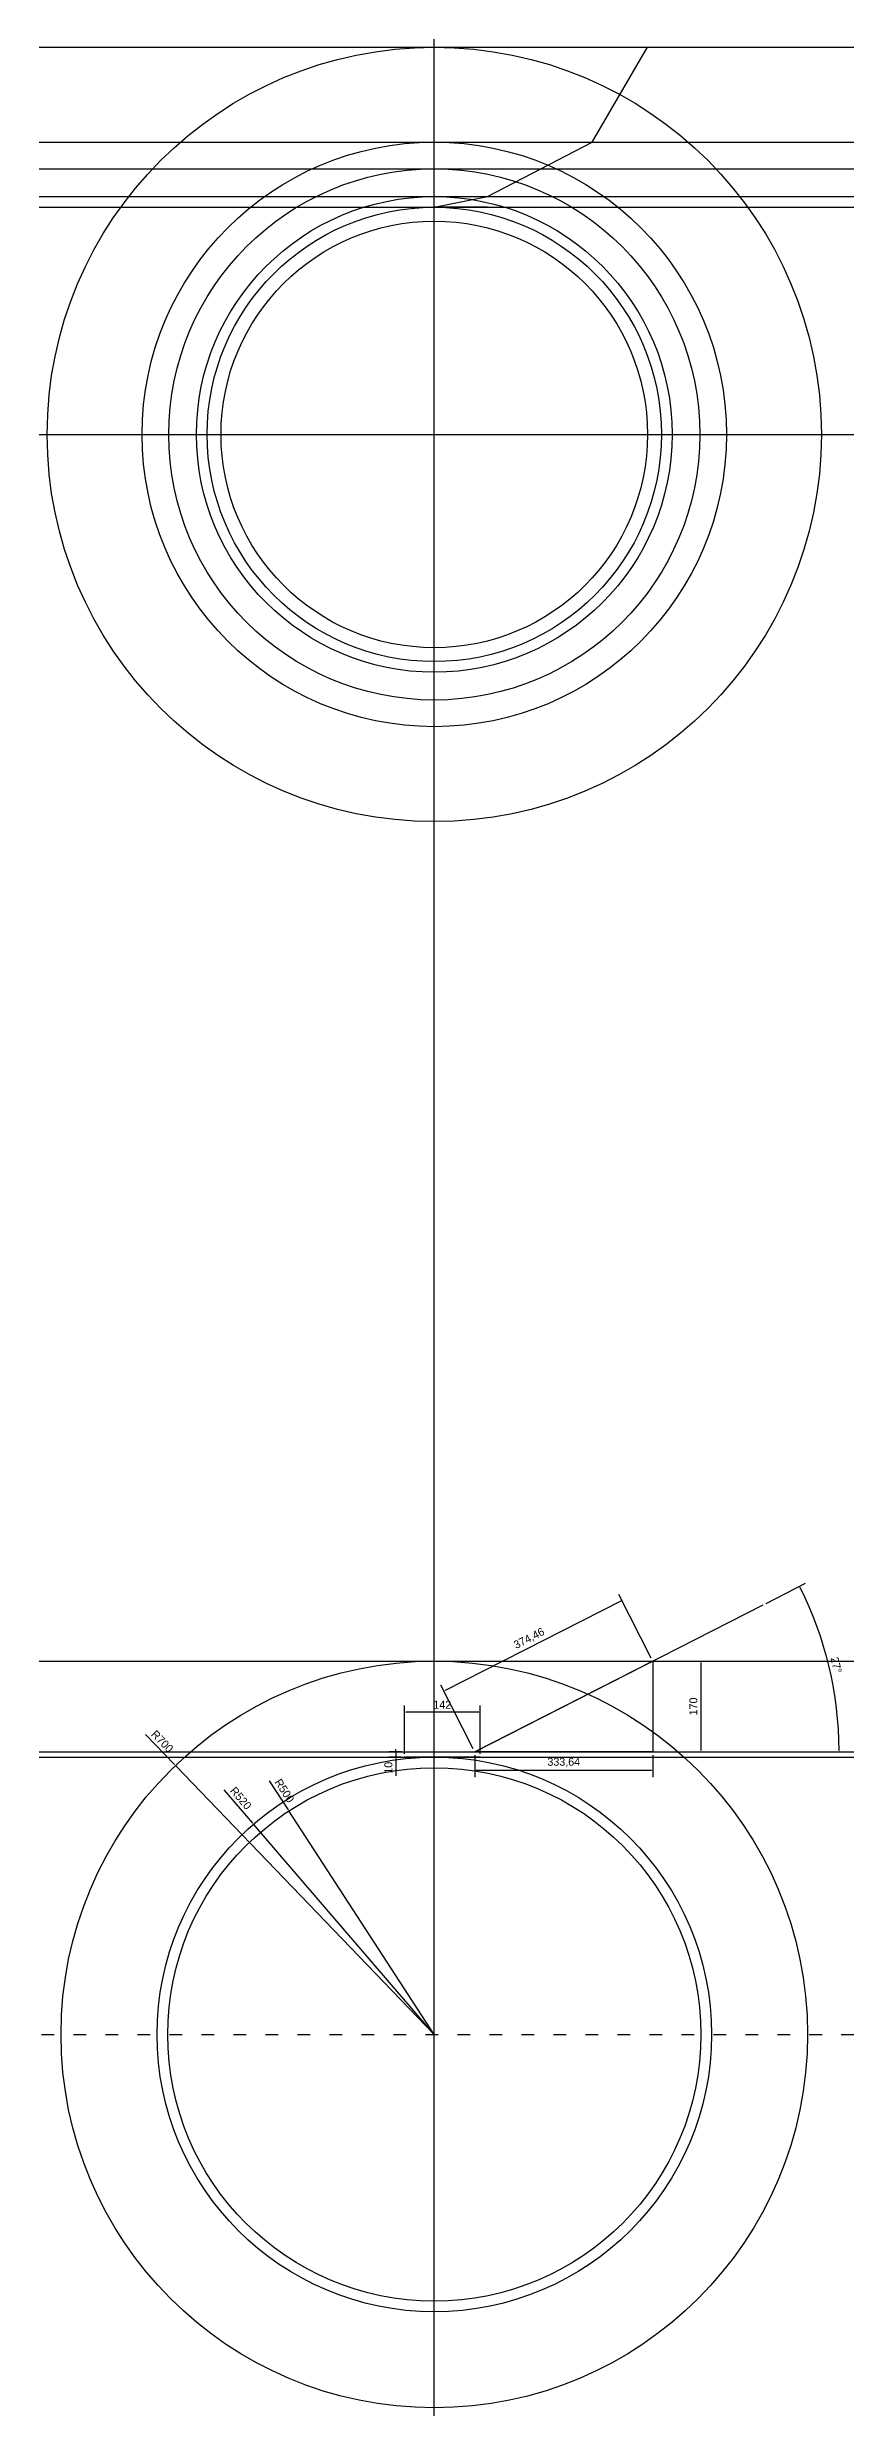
# Model space of a CAD drawing. Extents: x -926 to 11605, y -7542 to 926.
# Drawn here: x -726 to 772, y -6700 to -2274 of the extents above; entities that cross this region are included whole.
import ezdxf

# ---------------------------------------------------------------- set-up
doc = ezdxf.new("R2010")
doc.units = 0
doc.header["$LTSCALE"] = 2
doc.linetypes.add('ACAD_ISO03W100', pattern=[30, 12, -18])
doc.layers.get('0').update_dxf_attribs({"linetype": 'CONTINUOUS'})
doc.layers.get('DEFPOINTS').update_dxf_attribs({"linetype": 'CONTINUOUS'})
for name, color, linetype in [('100CM', 3, 'CONTINUOUS'), ('CONSTRUCTION', 2, 'CONTINUOUS'), ('DIMS', 4, 'CONTINUOUS'), ('PATTERN', 1, 'CONTINUOUS')]:
    doc.layers.add(name, color=color, linetype=linetype)
doc.dimstyles.new('ISO-25', dxfattribs={"dimtxt": 2.5, "dimasz": 2.5, "dimexe": 1.25, "dimexo": 0.625, "dimtad": 1, "dimtxsty": 'STANDARD', "dimcen": 2.5, "dimazin": 3, "dimtfac": 1, "dimtmove": 0, "dimatfit": 3})

# ---------------------------------------------------------------- blocks, each defined once
blk = doc.blocks.new('*D45')
at = {"layer": 'DEFPOINTS', "color": 0}
for p in [(-56, -5395.6), (-56, -5480), (86, -5480)]:
    blk.add_point(p, dxfattribs=at)
at = {"layer": 'DIMS', "color": 0}
for p, q in [((-56, -5473.8), (-56, -5383.1)), ((83.5, -5395.6), (-53.5, -5395.6)), ((86, -5473.8), (86, -5383.1))]:
    blk.add_line(p, q, dxfattribs=at)
for points in [[(-53.5, -5395.2), (-53.5, -5396), (-56, -5395.6)], [(83.5, -5395.2), (83.5, -5396), (86, -5395.6)]]:
    blk.add_solid(points, dxfattribs=at)
at = {"layer": 'DIMS', "color": 0, "insert": (15, -5381.8), "char_height": 15, "attachment_point": 5}
blk.add_mtext('142', dxfattribs=at)
blk = doc.blocks.new('*D50')
at = {"layer": 'DEFPOINTS', "color": 0}
for p in [(-339.1, -5605.8), (0, -6000)]:
    blk.add_point(p, dxfattribs=at)
at = {"layer": 'DIMS', "color": 0}
for p, q in [((-394.6, -5541.4), (-340.8, -5603.9)), ((0, -6000), (-339.1, -5605.8))]:
    blk.add_line(p, q, dxfattribs=at)
blk.add_solid([(-340.5, -5603.6), (-341.1, -5604.2), (-339.1, -5605.8)], dxfattribs=at)
at = {"layer": 'DIMS', "color": 0, "insert": (-362.9, -5557.1), "char_height": 15, "attachment_point": 5, "rotation": 310.7075}
blk.add_mtext('R520', dxfattribs=at)
blk = doc.blocks.new('*D51')
at = {"layer": 'DEFPOINTS', "color": 0}
for p in [(-272.8, -5581), (0, -6000)]:
    blk.add_point(p, dxfattribs=at)
at = {"layer": 'DIMS', "color": 0}
for p, q in [((-309.6, -5524.4), (-274.1, -5578.9)), ((0, -6000), (-272.8, -5581))]:
    blk.add_line(p, q, dxfattribs=at)
blk.add_solid([(-273.8, -5578.6), (-274.5, -5579.1), (-272.8, -5581)], dxfattribs=at)
at = {"layer": 'DIMS', "color": 0, "insert": (-281, -5543.1), "char_height": 15, "attachment_point": 5, "rotation": 303.0612}
blk.add_mtext('R500', dxfattribs=at)
blk = doc.blocks.new('*D52')
at = {"layer": 'DEFPOINTS', "color": 0}
for p in [(-485.6, -5495.9), (0, -6000)]:
    blk.add_point(p, dxfattribs=at)
at = {"layer": 'DIMS', "color": 0}
for p, q in [((-541.9, -5437.5), (-487.4, -5494.1)), ((0, -6000), (-485.6, -5495.9))]:
    blk.add_line(p, q, dxfattribs=at)
blk.add_solid([(-487.1, -5493.8), (-487.7, -5494.3), (-485.6, -5495.9)], dxfattribs=at)
at = {"layer": 'DIMS', "color": 0, "insert": (-510.3, -5450.5), "char_height": 15, "attachment_point": 5, "rotation": 313.9285}
blk.add_mtext('R700', dxfattribs=at)
blk = doc.blocks.new('*D54')
at = {"layer": 'DEFPOINTS', "color": 0}
for p in [(616.7, -5194.5), (750.9, -5363.1), (76, -5470), (682.8, -5470)]:
    blk.add_point(p, dxfattribs=at)
at = {"layer": 'DIMS', "color": 0}
for p, q in [((622.3, -5191.7), (695.9, -5154.1)), ((689.1, -5470), (771.8, -5470))]:
    blk.add_line(p, q, dxfattribs=at)
blk.add_arc((76, -5470), 683.3, 0.2096, 26.7904, dxfattribs=at)
for points in [[(685.6, -5162.2), (686.3, -5161.8), (684.8, -5159.8)], [(759.7, -5467.5), (758.9, -5467.5), (759.3, -5470)]]:
    blk.add_solid(points, dxfattribs=at)
at = {"layer": 'DIMS', "color": 0, "insert": (753.8, -5307.3), "char_height": 15, "attachment_point": 5, "rotation": 283.5}
blk.add_mtext('27°', dxfattribs=at)
blk = doc.blocks.new('*D55')
at = {"layer": 'DEFPOINTS', "color": 0}
for p in [(-72.2, -5480), (-56, -5470), (-56, -5480)]:
    blk.add_point(p, dxfattribs=at)
at = {"layer": 'DIMS', "color": 0}
for p, q in [((-62.3, -5470), (-84.7, -5470)), ((-62.3, -5480), (-84.7, -5480)), ((-72.2, -5467.5), (-72.2, -5465)), ((-72.2, -5470), (-72.2, -5480)), ((-72.2, -5482.5), (-72.2, -5515))]:
    blk.add_line(p, q, dxfattribs=at)
for points in [[(-72.6, -5467.5), (-71.8, -5467.5), (-72.2, -5470)], [(-72.6, -5482.5), (-71.8, -5482.5), (-72.2, -5480)]]:
    blk.add_solid(points, dxfattribs=at)
at = {"layer": 'DIMS', "color": 0, "insert": (-86, -5500), "char_height": 15, "attachment_point": 5, "rotation": 90}
blk.add_mtext('10', dxfattribs=at)
blk = doc.blocks.new('*D56')
at = {"layer": 'DEFPOINTS', "color": 0}
for p in [(409.6, -5300), (409.6, -5470), (499.7, -5470)]:
    blk.add_point(p, dxfattribs=at)
at = {"layer": 'DIMS', "color": 0}
for p, q in [((415.9, -5300), (512.2, -5300)), ((499.7, -5302.5), (499.7, -5467.5)), ((415.9, -5470), (512.2, -5470))]:
    blk.add_line(p, q, dxfattribs=at)
for points in [[(499.3, -5302.5), (500.1, -5302.5), (499.7, -5300)], [(499.3, -5467.5), (500.1, -5467.5), (499.7, -5470)]]:
    blk.add_solid(points, dxfattribs=at)
at = {"layer": 'DIMS', "color": 0, "insert": (486, -5385), "char_height": 15, "attachment_point": 5, "rotation": 90}
blk.add_mtext('170', dxfattribs=at)
blk = doc.blocks.new('*D57')
at = {"layer": 'DEFPOINTS', "color": 0}
for p in [(76, -5470), (409.6, -5470), (76, -5505.1)]:
    blk.add_point(p, dxfattribs=at)
at = {"layer": 'DIMS', "color": 0}
for p, q in [((76, -5476.2), (76, -5517.6)), ((409.6, -5476.2), (409.6, -5517.6)), ((407.1, -5505.1), (78.5, -5505.1))]:
    blk.add_line(p, q, dxfattribs=at)
for points in [[(78.5, -5504.6), (78.5, -5505.5), (76, -5505.1)], [(407.1, -5504.6), (407.1, -5505.5), (409.6, -5505.1)]]:
    blk.add_solid(points, dxfattribs=at)
at = {"layer": 'DIMS', "color": 0, "insert": (242.8, -5490.1), "char_height": 15, "attachment_point": 5}
blk.add_mtext('333,64', dxfattribs=at)
blk = doc.blocks.new('*D58')
at = {"layer": 'DEFPOINTS', "color": 0}
for p in [(409.6, -5300), (18.2, -5356.5), (76, -5470)]:
    blk.add_point(p, dxfattribs=at)
at = {"layer": 'DIMS', "color": 0}
for p, q in [((406.8, -5294.4), (346.1, -5175.4)), ((349.6, -5187.6), (20.4, -5355.4)), ((73.2, -5464.4), (12.5, -5345.4))]:
    blk.add_line(p, q, dxfattribs=at)
for points in [[(349.4, -5187.3), (349.8, -5188), (351.8, -5186.5)], [(20.2, -5355), (20.6, -5355.7), (18.2, -5356.5)]]:
    blk.add_solid(points, dxfattribs=at)
at = {"layer": 'DIMS', "color": 0, "insert": (178.2, -5258.1), "char_height": 15, "attachment_point": 5, "rotation": 27}
blk.add_mtext('374,46', dxfattribs=at)

msp = doc.modelspace()

# ---------------------------------------------------------------- linework, layer by layer
for p, q in [((296.154, -2452), (400, -2274)), ((200, -2502), (296.154, -2452)), ((100, -2554), (200, -2502)), ((0, -2574), (100, -2554)), ((100, -2574), (0, -2574))]:
    msp.add_line(p, q)
at = {"color": 3}
msp.add_line((-56, -5480), (86, -5480), dxfattribs=at)
for radius in [726, 548, 498, 446, 426, 400]:
    msp.add_circle((0, -3000), radius)
at = {"layer": '100CM'}
for p, q in [((76, -5470), (616.69, -5194.505)), ((409.644, -5300), (409.644, -5470)), ((409.644, -5470), (76, -5470))]:
    msp.add_line(p, q, dxfattribs=at)
for radius in [700, 520, 500]:
    msp.add_circle((0, -6000), radius, dxfattribs=at)
at = {"layer": 'CONSTRUCTION', "color": 2}
for p, direction in [((0, 0), (0, 1)), ((0, -2274), (1, 0)), ((0, -2452), (1, 0)), ((0, -2502), (1, 0)), ((0, -2554), (1, 0)), ((0, -2574), (1, 0)), ((0, -3000), (1, 0)), ((0, -5300), (1, 0)), ((0, -5480), (1, 0))]:
    msp.add_xline(p, direction, dxfattribs=at)
at = {"layer": 'CONSTRUCTION'}
msp.add_xline((0, -5470), (1, 0), dxfattribs=at)
at = {"layer": 'CONSTRUCTION', "color": 2, "linetype": 'ACAD_ISO03W100'}
msp.add_xline((0, -6000), (1, 0), dxfattribs=at)
at = {"layer": 'PATTERN'}
for p, q in [((409.644, -5300), (76, -5470)), ((86, -5480), (-56, -5480))]:
    msp.add_line(p, q, dxfattribs=at)

# ---------------------------------------------------------------- dimensions: what is measured, and where the dimension line sits
at = {"layer": 'DIMS'}
dim = msp.add_aligned_dim(p1=(409.644, -5300), p2=(76, -5470), distance=-127.38, dimstyle='ISO-25', override={"dimtxt": 15, "dimexe": 12.5, "dimexo": 6.25, "dimgap": 6.25, "dimdsep": 44}, dxfattribs=at)
dim.commit()
dim.dimension.update_dxf_attribs({"geometry": '*D58', "text_midpoint": (178.183, -5258.138)})
dim = msp.add_angular_dim_3p(base=(750.869, -5363.111), center=(76, -5470), p1=(616.69, -5194.505), p2=(682.83, -5470), dimstyle='ISO-25', override={"dimtxt": 15, "dimexe": 12.5, "dimexo": 6.25, "dimgap": 6.25, "dimdec": 0, "dimdsep": 44}, dxfattribs=at)
dim.commit()
dim.dimension.update_dxf_attribs({"geometry": '*D54', "text_midpoint": (753.772, -5307.281)})
for base, p1, p2, picture, middle in [((499.718, -5470), (409.644, -5300), (409.644, -5470), '*D56', (485.968, -5385)), ((-72.202, -5480), (-56, -5470), (-56, -5480), '*D55', (-85.952, -5500))]:
    dim = msp.add_linear_dim(base=base, p1=p1, p2=p2, angle=90, dimstyle='ISO-25', override={"dimtxt": 15, "dimexe": 12.5, "dimexo": 6.25, "dimgap": 6.25, "dimdsep": 44}, dxfattribs=at)
    dim.commit()
    dim.dimension.update_dxf_attribs({"geometry": picture, "text_midpoint": middle})
for base, p1, p2, picture, middle in [((-56, -5395.581), (86, -5480), (-56, -5480), '*D45', (15, -5381.831)), ((76, -5505.063), (409.644, -5470), (76, -5470), '*D57', (242.822, -5490.063))]:
    dim = msp.add_linear_dim(base=base, p1=p1, p2=p2, dimstyle='ISO-25', override={"dimtxt": 15, "dimexe": 12.5, "dimexo": 6.25, "dimgap": 6.25, "dimdsep": 44}, dxfattribs=at)
    dim.commit()
    dim.dimension.update_dxf_attribs({"geometry": picture, "text_midpoint": middle})
for mpoint, picture, middle in [((-485.632, -5495.856), '*D52', (-520.171, -5460)), ((-339.143, -5605.815), '*D50', (-373.365, -5566.038))]:
    dim = msp.add_radius_dim(center=(0, -6000), mpoint=mpoint, dimstyle='ISO-25', override={"dimtxt": 15, "dimexe": 12.5, "dimexo": 6.25, "dimgap": 6.25, "dimdsep": 44}, dxfattribs=at)
    dim.commit()
    dim.dimension.update_dxf_attribs({"geometry": picture, "text_midpoint": middle, "dimtype": 164})
dim = msp.add_radius_dim(center=(0, -6000), mpoint=(-272.768, -5580.956), dimstyle='ISO-25', override={"dimtxt": 15, "dimexe": 12.5, "dimexo": 6.25, "dimgap": 6.25, "dimdsep": 44}, dxfattribs=at)
dim.commit()
dim.dimension.update_dxf_attribs({"geometry": '*D51', "text_midpoint": (-281.019, -5543.074)})

doc.saveas('drawing.dxf')
